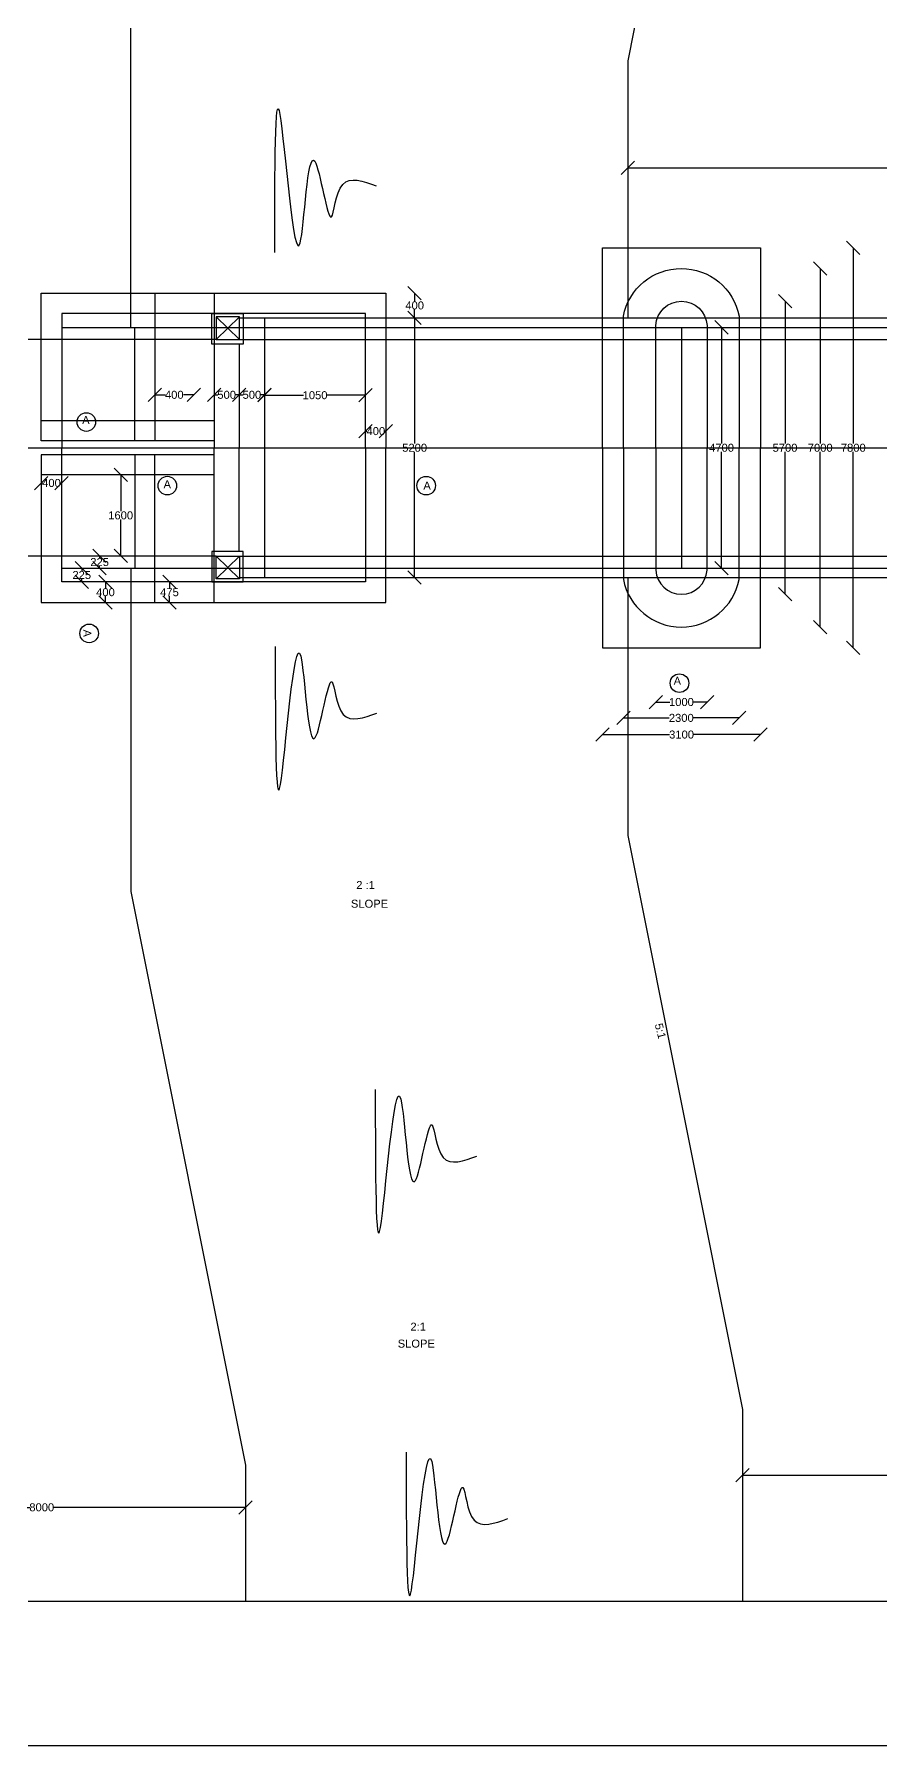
# Model space of a CAD drawing. Header units: inches. Extents: x 6.6 to 40.8, y 2.4 to 25.
# Drawn here: x 14.12 to 20.47, y 2.45 to 15.28 of the extents above; entities that cross this region are included whole.
import ezdxf

# ---------------------------------------------------------------- set-up
doc = ezdxf.new("R2010")
doc.units = ezdxf.units.IN
doc.header["$MEASUREMENT"] = 0
doc.layers.add('DIMENSION', color=7, linetype='Continuous', plot=False)
doc.styles.get("Standard").update_dxf_attribs({"font": 'arial.ttf', "height": 0.06})
doc.dimstyles.get("Standard").update_dxf_attribs({"dimtxt": 0.06, "dimasz": 0.1, "dimexe": 0, "dimexo": 0, "dimgap": 0, "dimtad": 0, "dimtih": 1, "dimtoh": 1, "dimdec": 4, "dimzin": 0, "dimdsep": 46, "dimtxsty": 'Standard', "dimblk": 'OBLIQUE', "dimcen": 0.09, "dimse1": 1, "dimse2": 1, "dimadec": 0, "dimazin": 0, "dimtfac": 1, "dimtdec": 4, "dimtofl": 0, "dimtmove": 0, "dimatfit": 0, "dimfxl": 1, "dimtolj": 1, "dimtzin": 0, "dimarcsym": 2})

# ---------------------------------------------------------------- blocks, each defined once
blk = doc.blocks.new('_Oblique')
at = {"color": 0, "linetype": 'ByBlock', "lineweight": -2}
blk.add_line((-0.5, -0.5), (0.5, 0.5), dxfattribs=at)
blk = doc.blocks.new('*D35')
at = {"layer": 'Defpoints', "color": 0, "transparency": 16777216}
for p in [(12.645, 4.236), (15.702, 4.24), (15.702, 4.236)]:
    blk.add_point(p, dxfattribs=at)
at = {"layer": 'DIMENSION', "color": 0, "lineweight": -2, "transparency": 16777216}
for p, q in [((12.645, 4.24), (14.084, 4.24)), ((15.702, 4.24), (14.263, 4.24))]:
    blk.add_line(p, q, dxfattribs=at)
at = {"layer": 'DIMENSION', "color": 0, "lineweight": -2, "transparency": 16777216, "xscale": 0.1, "yscale": 0.1, "zscale": 0.1, "rotation": 180}
blk.add_blockref('_Oblique', (12.645, 4.24), dxfattribs=at)
at = {"layer": 'DIMENSION', "color": 0, "lineweight": -2, "transparency": 16777216, "xscale": 0.1, "yscale": 0.1, "zscale": 0.1}
blk.add_blockref('_Oblique', (15.702, 4.24), dxfattribs=at)
at = {"layer": 'DIMENSION', "color": 0, "transparency": 16777216, "insert": (14.174, 4.24), "char_height": 0.06, "attachment_point": 5}
blk.add_mtext('\\A1;8000', dxfattribs=at)
blk = doc.blocks.new('*D36')
at = {"layer": 'Defpoints', "color": 0, "transparency": 16777216}
for p in [(19.429, 4.491), (25.123, 4.491), (25.123, 4.48)]:
    blk.add_point(p, dxfattribs=at)
at = {"layer": 'DIMENSION', "color": 0, "lineweight": -2, "transparency": 16777216}
for p, q in [((19.429, 4.48), (22.166, 4.48)), ((25.123, 4.48), (22.386, 4.48))]:
    blk.add_line(p, q, dxfattribs=at)
at = {"layer": 'DIMENSION', "color": 0, "lineweight": -2, "transparency": 16777216, "xscale": 0.1, "yscale": 0.1, "zscale": 0.1, "rotation": 180}
blk.add_blockref('_Oblique', (19.429, 4.48), dxfattribs=at)
at = {"layer": 'DIMENSION', "color": 0, "lineweight": -2, "transparency": 16777216, "xscale": 0.1, "yscale": 0.1, "zscale": 0.1}
blk.add_blockref('_Oblique', (25.123, 4.48), dxfattribs=at)
at = {"layer": 'DIMENSION', "color": 0, "transparency": 16777216, "insert": (22.276, 4.48), "char_height": 0.06, "attachment_point": 5}
blk.add_mtext('\\A1;15000', dxfattribs=at)
blk = doc.blocks.new('*D43')
at = {"layer": 'Defpoints', "color": 0, "transparency": 16777216}
for p in [(14.17, 11.876), (14.323, 11.919), (14.323, 11.876)]:
    blk.add_point(p, dxfattribs=at)
at = {"layer": 'DIMENSION', "color": 0, "lineweight": -2, "transparency": 16777216}
for p, q in [((14.17, 11.919), (14.179, 11.919)), ((14.323, 11.919), (14.314, 11.919))]:
    blk.add_line(p, q, dxfattribs=at)
at = {"layer": 'DIMENSION', "color": 0, "lineweight": -2, "transparency": 16777216, "xscale": 0.1, "yscale": 0.1, "zscale": 0.1, "rotation": 180}
blk.add_blockref('_Oblique', (14.17, 11.919), dxfattribs=at)
at = {"layer": 'DIMENSION', "color": 0, "lineweight": -2, "transparency": 16777216, "xscale": 0.1, "yscale": 0.1, "zscale": 0.1}
blk.add_blockref('_Oblique', (14.323, 11.919), dxfattribs=at)
at = {"layer": 'DIMENSION', "color": 0, "transparency": 16777216, "insert": (14.247, 11.919), "char_height": 0.06, "attachment_point": 5}
blk.add_mtext('\\A1;400', dxfattribs=at)
blk = doc.blocks.new('*D44')
at = {"layer": 'Defpoints', "color": 0, "transparency": 16777216}
for p in [(14.789, 11.98), (14.766, 11.372), (14.789, 11.372)]:
    blk.add_point(p, dxfattribs=at)
at = {"layer": 'DIMENSION', "color": 0, "lineweight": -2, "transparency": 16777216}
for p, q in [((14.766, 11.98), (14.766, 11.707)), ((14.766, 11.372), (14.766, 11.645))]:
    blk.add_line(p, q, dxfattribs=at)
at = {"layer": 'DIMENSION', "color": 0, "lineweight": -2, "transparency": 16777216, "xscale": 0.1, "yscale": 0.1, "zscale": 0.1}
for p, rotation in [((14.766, 11.98), 90), ((14.766, 11.372), 270)]:
    blk.add_blockref('_Oblique', p, dxfattribs=dict(at, rotation=rotation))
at = {"layer": 'DIMENSION', "color": 0, "transparency": 16777216, "insert": (14.766, 11.676), "char_height": 0.06, "attachment_point": 5}
blk.add_mtext('\\A1;1600', dxfattribs=at)
blk = doc.blocks.new('*D45')
at = {"layer": 'Defpoints', "color": 0, "transparency": 16777216}
for p in [(14.608, 11.372), (14.608, 11.28), (14.608, 11.28)]:
    blk.add_point(p, dxfattribs=at)
at = {"layer": 'DIMENSION', "color": 0, "lineweight": -2, "transparency": 16777216}
for p, q in [((14.608, 11.372), (14.608, 11.357)), ((14.608, 11.28), (14.608, 11.295))]:
    blk.add_line(p, q, dxfattribs=at)
at = {"layer": 'DIMENSION', "color": 0, "lineweight": -2, "transparency": 16777216, "xscale": 0.1, "yscale": 0.1, "zscale": 0.1}
for p, rotation in [((14.608, 11.372), 90), ((14.608, 11.28), 270)]:
    blk.add_blockref('_Oblique', p, dxfattribs=dict(at, rotation=rotation))
at = {"layer": 'DIMENSION', "color": 0, "transparency": 16777216, "insert": (14.608, 11.326), "char_height": 0.06, "attachment_point": 5}
blk.add_mtext('\\A1;225', dxfattribs=at)
blk = doc.blocks.new('*D46')
at = {"layer": 'Defpoints', "color": 0, "transparency": 16777216}
for p in [(14.474, 11.28), (14.474, 11.28), (14.474, 11.177)]:
    blk.add_point(p, dxfattribs=at)
at = {"layer": 'DIMENSION', "color": 0, "lineweight": -2, "transparency": 16777216}
for p, q in [((14.474, 11.28), (14.474, 11.259)), ((14.474, 11.177), (14.474, 11.198))]:
    blk.add_line(p, q, dxfattribs=at)
at = {"layer": 'DIMENSION', "color": 0, "lineweight": -2, "transparency": 16777216, "xscale": 0.1, "yscale": 0.1, "zscale": 0.1}
for p, rotation in [((14.474, 11.28), 90), ((14.474, 11.177), 270)]:
    blk.add_blockref('_Oblique', p, dxfattribs=dict(at, rotation=rotation))
at = {"layer": 'DIMENSION', "color": 0, "transparency": 16777216, "insert": (14.474, 11.229), "char_height": 0.06, "attachment_point": 5}
blk.add_mtext('\\A1;225', dxfattribs=at)
blk = doc.blocks.new('*D47')
at = {"layer": 'Defpoints', "color": 0, "transparency": 16777216}
for p in [(14.841, 11.177), (14.652, 11.023), (14.841, 11.023)]:
    blk.add_point(p, dxfattribs=at)
at = {"layer": 'DIMENSION', "color": 0, "lineweight": -2, "transparency": 16777216}
for p, q in [((14.652, 11.177), (14.652, 11.131)), ((14.652, 11.023), (14.652, 11.07))]:
    blk.add_line(p, q, dxfattribs=at)
at = {"layer": 'DIMENSION', "color": 0, "lineweight": -2, "transparency": 16777216, "xscale": 0.1, "yscale": 0.1, "zscale": 0.1}
for p, rotation in [((14.652, 11.177), 90), ((14.652, 11.023), 270)]:
    blk.add_blockref('_Oblique', p, dxfattribs=dict(at, rotation=rotation))
at = {"layer": 'DIMENSION', "color": 0, "transparency": 16777216, "insert": (14.652, 11.1), "char_height": 0.06, "attachment_point": 5}
blk.add_mtext('\\A1;400', dxfattribs=at)
blk = doc.blocks.new('*D48')
at = {"layer": 'Defpoints', "color": 0, "transparency": 16777216}
for p in [(15.022, 11.177), (15.022, 11.023), (15.132, 11.023)]:
    blk.add_point(p, dxfattribs=at)
at = {"layer": 'DIMENSION', "color": 0, "lineweight": -2, "transparency": 16777216}
for p, q in [((15.132, 11.177), (15.132, 11.131)), ((15.132, 11.023), (15.132, 11.07))]:
    blk.add_line(p, q, dxfattribs=at)
at = {"layer": 'DIMENSION', "color": 0, "lineweight": -2, "transparency": 16777216, "xscale": 0.1, "yscale": 0.1, "zscale": 0.1}
for p, rotation in [((15.132, 11.177), 90), ((15.132, 11.023), 270)]:
    blk.add_blockref('_Oblique', p, dxfattribs=dict(at, rotation=rotation))
at = {"layer": 'DIMENSION', "color": 0, "transparency": 16777216, "insert": (15.132, 11.1), "char_height": 0.06, "attachment_point": 5}
blk.add_mtext('\\A1;475', dxfattribs=at)
blk = doc.blocks.new('*D49')
at = {"layer": 'Defpoints', "color": 0, "transparency": 16777216}
for p in [(15.315, 12.58), (15.022, 12.534), (15.315, 12.534)]:
    blk.add_point(p, dxfattribs=at)
at = {"layer": 'DIMENSION', "color": 0, "lineweight": -2, "transparency": 16777216}
for p, q in [((15.022, 12.58), (15.101, 12.58)), ((15.315, 12.58), (15.236, 12.58))]:
    blk.add_line(p, q, dxfattribs=at)
at = {"layer": 'DIMENSION', "color": 0, "lineweight": -2, "transparency": 16777216, "xscale": 0.1, "yscale": 0.1, "zscale": 0.1, "rotation": 180}
blk.add_blockref('_Oblique', (15.022, 12.58), dxfattribs=at)
at = {"layer": 'DIMENSION', "color": 0, "lineweight": -2, "transparency": 16777216, "xscale": 0.1, "yscale": 0.1, "zscale": 0.1}
blk.add_blockref('_Oblique', (15.315, 12.58), dxfattribs=at)
at = {"layer": 'DIMENSION', "color": 0, "transparency": 16777216, "insert": (15.168, 12.58), "char_height": 0.06, "attachment_point": 5}
blk.add_mtext('\\A1;400', dxfattribs=at)
blk = doc.blocks.new('*D50')
at = {"layer": 'Defpoints', "color": 0, "transparency": 16777216}
for p in [(15.468, 12.58), (15.655, 12.58), (15.655, 12.58)]:
    blk.add_point(p, dxfattribs=at)
at = {"layer": 'DIMENSION', "color": 0, "lineweight": -2, "transparency": 16777216}
for p, q in [((15.468, 12.58), (15.495, 12.58)), ((15.655, 12.58), (15.627, 12.58))]:
    blk.add_line(p, q, dxfattribs=at)
at = {"layer": 'DIMENSION', "color": 0, "lineweight": -2, "transparency": 16777216, "xscale": 0.1, "yscale": 0.1, "zscale": 0.1, "rotation": 180}
blk.add_blockref('_Oblique', (15.468, 12.58), dxfattribs=at)
at = {"layer": 'DIMENSION', "color": 0, "lineweight": -2, "transparency": 16777216, "xscale": 0.1, "yscale": 0.1, "zscale": 0.1}
blk.add_blockref('_Oblique', (15.655, 12.58), dxfattribs=at)
at = {"layer": 'DIMENSION', "color": 0, "transparency": 16777216, "insert": (15.561, 12.58), "char_height": 0.06, "attachment_point": 5}
blk.add_mtext('\\A1;500', dxfattribs=at)
blk = doc.blocks.new('*D51')
at = {"layer": 'Defpoints', "color": 0, "transparency": 16777216}
for p in [(15.655, 12.58), (15.845, 12.58), (15.845, 12.58)]:
    blk.add_point(p, dxfattribs=at)
at = {"layer": 'DIMENSION', "color": 0, "lineweight": -2, "transparency": 16777216}
for p, q in [((15.655, 12.58), (15.684, 12.58)), ((15.845, 12.58), (15.816, 12.58))]:
    blk.add_line(p, q, dxfattribs=at)
at = {"layer": 'DIMENSION', "color": 0, "lineweight": -2, "transparency": 16777216, "xscale": 0.1, "yscale": 0.1, "zscale": 0.1, "rotation": 180}
blk.add_blockref('_Oblique', (15.655, 12.58), dxfattribs=at)
at = {"layer": 'DIMENSION', "color": 0, "lineweight": -2, "transparency": 16777216, "xscale": 0.1, "yscale": 0.1, "zscale": 0.1}
blk.add_blockref('_Oblique', (15.845, 12.58), dxfattribs=at)
at = {"layer": 'DIMENSION', "color": 0, "transparency": 16777216, "insert": (15.75, 12.58), "char_height": 0.06, "attachment_point": 5}
blk.add_mtext('\\A1;500', dxfattribs=at)
blk = doc.blocks.new('*D52')
at = {"layer": 'Defpoints', "color": 0, "transparency": 16777216}
for p in [(15.845, 12.58), (16.603, 12.58), (16.603, 12.577)]:
    blk.add_point(p, dxfattribs=at)
at = {"layer": 'DIMENSION', "color": 0, "lineweight": -2, "transparency": 16777216}
for p, q in [((15.845, 12.577), (16.138, 12.577)), ((16.603, 12.577), (16.311, 12.577))]:
    blk.add_line(p, q, dxfattribs=at)
at = {"layer": 'DIMENSION', "color": 0, "lineweight": -2, "transparency": 16777216, "xscale": 0.1, "yscale": 0.1, "zscale": 0.1, "rotation": 180}
blk.add_blockref('_Oblique', (15.845, 12.577), dxfattribs=at)
at = {"layer": 'DIMENSION', "color": 0, "lineweight": -2, "transparency": 16777216, "xscale": 0.1, "yscale": 0.1, "zscale": 0.1}
blk.add_blockref('_Oblique', (16.603, 12.577), dxfattribs=at)
at = {"layer": 'DIMENSION', "color": 0, "transparency": 16777216, "insert": (16.224, 12.577), "char_height": 0.06, "attachment_point": 5}
blk.add_mtext('\\A1;1050', dxfattribs=at)
blk = doc.blocks.new('*D53')
at = {"layer": 'Defpoints', "color": 0, "transparency": 16777216}
for p in [(16.603, 12.308), (16.756, 12.308), (16.756, 12.308)]:
    blk.add_point(p, dxfattribs=at)
at = {"layer": 'DIMENSION', "color": 0, "lineweight": -2, "transparency": 16777216}
for p, q in [((16.603, 12.308), (16.612, 12.308)), ((16.756, 12.308), (16.747, 12.308))]:
    blk.add_line(p, q, dxfattribs=at)
at = {"layer": 'DIMENSION', "color": 0, "lineweight": -2, "transparency": 16777216, "xscale": 0.1, "yscale": 0.1, "zscale": 0.1, "rotation": 180}
blk.add_blockref('_Oblique', (16.603, 12.308), dxfattribs=at)
at = {"layer": 'DIMENSION', "color": 0, "lineweight": -2, "transparency": 16777216, "xscale": 0.1, "yscale": 0.1, "zscale": 0.1}
blk.add_blockref('_Oblique', (16.756, 12.308), dxfattribs=at)
at = {"layer": 'DIMENSION', "color": 0, "transparency": 16777216, "insert": (16.68, 12.308), "char_height": 0.06, "attachment_point": 5}
blk.add_mtext('\\A1;400', dxfattribs=at)
blk = doc.blocks.new('*D54')
at = {"layer": 'Defpoints', "color": 0, "transparency": 16777216}
for p in [(16.973, 13.157), (16.971, 11.21), (16.973, 11.21)]:
    blk.add_point(p, dxfattribs=at)
at = {"layer": 'DIMENSION', "color": 0, "lineweight": -2, "transparency": 16777216}
for p, q in [((16.971, 13.157), (16.971, 12.214)), ((16.971, 11.21), (16.971, 12.153))]:
    blk.add_line(p, q, dxfattribs=at)
at = {"layer": 'DIMENSION', "color": 0, "lineweight": -2, "transparency": 16777216, "xscale": 0.1, "yscale": 0.1, "zscale": 0.1}
for p, rotation in [((16.971, 13.157), 90), ((16.971, 11.21), 270)]:
    blk.add_blockref('_Oblique', p, dxfattribs=dict(at, rotation=rotation))
at = {"layer": 'DIMENSION', "color": 0, "transparency": 16777216, "insert": (16.971, 12.183), "char_height": 0.06, "attachment_point": 5}
blk.add_mtext('\\A1;5200', dxfattribs=at)
blk = doc.blocks.new('*D55')
at = {"layer": 'Defpoints', "color": 0, "transparency": 16777216}
for p in [(16.756, 13.343), (16.756, 13.157), (16.971, 13.157)]:
    blk.add_point(p, dxfattribs=at)
at = {"layer": 'DIMENSION', "color": 0, "lineweight": -2, "transparency": 16777216}
for p, q in [((16.971, 13.343), (16.971, 13.281)), ((16.971, 13.157), (16.971, 13.219))]:
    blk.add_line(p, q, dxfattribs=at)
at = {"layer": 'DIMENSION', "color": 0, "lineweight": -2, "transparency": 16777216, "xscale": 0.1, "yscale": 0.1, "zscale": 0.1}
for p, rotation in [((16.971, 13.343), 90), ((16.971, 13.157), 270)]:
    blk.add_blockref('_Oblique', p, dxfattribs=dict(at, rotation=rotation))
at = {"layer": 'DIMENSION', "color": 0, "transparency": 16777216, "insert": (16.971, 13.25), "char_height": 0.06, "attachment_point": 5}
blk.add_mtext('\\A1;400', dxfattribs=at)
blk = doc.blocks.new('*D56')
at = {"layer": 'Defpoints', "color": 0, "transparency": 16777216}
for p in [(19.261, 13.086), (19.261, 11.28), (19.273, 11.28)]:
    blk.add_point(p, dxfattribs=at)
at = {"layer": 'DIMENSION', "color": 0, "lineweight": -2, "transparency": 16777216}
for p, q in [((19.273, 13.086), (19.273, 12.214)), ((19.273, 11.28), (19.273, 12.153))]:
    blk.add_line(p, q, dxfattribs=at)
at = {"layer": 'DIMENSION', "color": 0, "lineweight": -2, "transparency": 16777216, "xscale": 0.1, "yscale": 0.1, "zscale": 0.1}
for p, rotation in [((19.273, 13.086), 90), ((19.273, 11.28), 270)]:
    blk.add_blockref('_Oblique', p, dxfattribs=dict(at, rotation=rotation))
at = {"layer": 'DIMENSION', "color": 0, "transparency": 16777216, "insert": (19.273, 12.183), "char_height": 0.06, "attachment_point": 5}
blk.add_mtext('\\A1;4700', dxfattribs=at)
blk = doc.blocks.new('*D57')
at = {"layer": 'Defpoints', "color": 0, "transparency": 16777216}
for p in [(18.972, 13.281), (18.972, 11.085), (19.749, 11.085)]:
    blk.add_point(p, dxfattribs=at)
at = {"layer": 'DIMENSION', "color": 0, "lineweight": -2, "transparency": 16777216}
for p, q in [((19.749, 13.281), (19.749, 12.214)), ((19.749, 11.085), (19.749, 12.153))]:
    blk.add_line(p, q, dxfattribs=at)
at = {"layer": 'DIMENSION', "color": 0, "lineweight": -2, "transparency": 16777216, "xscale": 0.1, "yscale": 0.1, "zscale": 0.1}
for p, rotation in [((19.749, 13.281), 90), ((19.749, 11.085), 270)]:
    blk.add_blockref('_Oblique', p, dxfattribs=dict(at, rotation=rotation))
at = {"layer": 'DIMENSION', "color": 0, "transparency": 16777216, "insert": (19.749, 12.183), "char_height": 0.06, "attachment_point": 5}
blk.add_mtext('\\A1;5700', dxfattribs=at)
blk = doc.blocks.new('*D58')
at = {"layer": 'Defpoints', "color": 0, "transparency": 16777216}
for p in [(18.971, 13.527), (18.971, 10.839), (20.013, 10.839)]:
    blk.add_point(p, dxfattribs=at)
at = {"layer": 'DIMENSION', "color": 0, "lineweight": -2, "transparency": 16777216}
for p, q in [((20.013, 13.527), (20.013, 12.214)), ((20.013, 10.839), (20.013, 12.153))]:
    blk.add_line(p, q, dxfattribs=at)
at = {"layer": 'DIMENSION', "color": 0, "lineweight": -2, "transparency": 16777216, "xscale": 0.1, "yscale": 0.1, "zscale": 0.1}
for p, rotation in [((20.013, 13.527), 90), ((20.013, 10.839), 270)]:
    blk.add_blockref('_Oblique', p, dxfattribs=dict(at, rotation=rotation))
at = {"layer": 'DIMENSION', "color": 0, "transparency": 16777216, "insert": (20.013, 12.183), "char_height": 0.06, "attachment_point": 5}
blk.add_mtext('\\A1;7000', dxfattribs=at)
blk = doc.blocks.new('*D59')
at = {"layer": 'Defpoints', "color": 0, "transparency": 16777216}
for p in [(18.973, 13.683), (18.973, 10.684), (20.261, 10.684)]:
    blk.add_point(p, dxfattribs=at)
at = {"layer": 'DIMENSION', "color": 0, "lineweight": -2, "transparency": 16777216}
for p, q in [((20.261, 13.683), (20.261, 12.214)), ((20.261, 10.684), (20.261, 12.153))]:
    blk.add_line(p, q, dxfattribs=at)
at = {"layer": 'DIMENSION', "color": 0, "lineweight": -2, "transparency": 16777216, "xscale": 0.1, "yscale": 0.1, "zscale": 0.1}
for p, rotation in [((20.261, 13.683), 90), ((20.261, 10.684), 270)]:
    blk.add_blockref('_Oblique', p, dxfattribs=dict(at, rotation=rotation))
at = {"layer": 'DIMENSION', "color": 0, "transparency": 16777216, "insert": (20.261, 12.183), "char_height": 0.06, "attachment_point": 5}
blk.add_mtext('\\A1;7800', dxfattribs=at)
blk = doc.blocks.new('*D76')
at = {"layer": 'Defpoints', "color": 0, "transparency": 16777216}
for p in [(18.78, 11.28), (19.164, 11.28), (19.164, 10.277)]:
    blk.add_point(p, dxfattribs=at)
at = {"layer": 'DIMENSION', "color": 0, "lineweight": -2, "transparency": 16777216}
for p, q in [((18.78, 10.277), (18.886, 10.277)), ((19.164, 10.277), (19.059, 10.277))]:
    blk.add_line(p, q, dxfattribs=at)
at = {"layer": 'DIMENSION', "color": 0, "lineweight": -2, "transparency": 16777216, "xscale": 0.1, "yscale": 0.1, "zscale": 0.1, "rotation": 180}
blk.add_blockref('_Oblique', (18.78, 10.277), dxfattribs=at)
at = {"layer": 'DIMENSION', "color": 0, "lineweight": -2, "transparency": 16777216, "xscale": 0.1, "yscale": 0.1, "zscale": 0.1}
blk.add_blockref('_Oblique', (19.164, 10.277), dxfattribs=at)
at = {"layer": 'DIMENSION', "color": 0, "transparency": 16777216, "insert": (18.972, 10.277), "char_height": 0.06, "attachment_point": 5}
blk.add_mtext('\\A1;1000', dxfattribs=at)
blk = doc.blocks.new('*D77')
at = {"layer": 'Defpoints', "color": 0, "transparency": 16777216}
for p in [(18.537, 11.21), (19.405, 11.21), (19.405, 10.158)]:
    blk.add_point(p, dxfattribs=at)
at = {"layer": 'DIMENSION', "color": 0, "lineweight": -2, "transparency": 16777216}
for p, q in [((18.537, 10.158), (18.881, 10.158)), ((19.405, 10.158), (19.061, 10.158))]:
    blk.add_line(p, q, dxfattribs=at)
at = {"layer": 'DIMENSION', "color": 0, "lineweight": -2, "transparency": 16777216, "xscale": 0.1, "yscale": 0.1, "zscale": 0.1, "rotation": 180}
blk.add_blockref('_Oblique', (18.537, 10.158), dxfattribs=at)
at = {"layer": 'DIMENSION', "color": 0, "lineweight": -2, "transparency": 16777216, "xscale": 0.1, "yscale": 0.1, "zscale": 0.1}
blk.add_blockref('_Oblique', (19.405, 10.158), dxfattribs=at)
at = {"layer": 'DIMENSION', "color": 0, "transparency": 16777216, "insert": (18.971, 10.158), "char_height": 0.06, "attachment_point": 5}
blk.add_mtext('\\A1;2300', dxfattribs=at)
blk = doc.blocks.new('*D78')
at = {"layer": 'Defpoints', "color": 0, "transparency": 16777216}
for p in [(18.381, 10.684), (19.565, 10.684), (19.565, 10.033)]:
    blk.add_point(p, dxfattribs=at)
at = {"layer": 'DIMENSION', "color": 0, "lineweight": -2, "transparency": 16777216}
for p, q in [((18.381, 10.033), (18.883, 10.033)), ((19.565, 10.033), (19.062, 10.033))]:
    blk.add_line(p, q, dxfattribs=at)
at = {"layer": 'DIMENSION', "color": 0, "lineweight": -2, "transparency": 16777216, "xscale": 0.1, "yscale": 0.1, "zscale": 0.1, "rotation": 180}
blk.add_blockref('_Oblique', (18.381, 10.033), dxfattribs=at)
at = {"layer": 'DIMENSION', "color": 0, "lineweight": -2, "transparency": 16777216, "xscale": 0.1, "yscale": 0.1, "zscale": 0.1}
blk.add_blockref('_Oblique', (19.565, 10.033), dxfattribs=at)
at = {"layer": 'DIMENSION', "color": 0, "transparency": 16777216, "insert": (18.973, 10.033), "char_height": 0.06, "attachment_point": 5}
blk.add_mtext('\\A1;3100', dxfattribs=at)
blk = doc.blocks.new('*D84')
at = {"layer": 'Defpoints', "color": 0, "transparency": 16777216}
for p in [(25.981, 14.282), (18.571, 14.12), (25.981, 14.12)]:
    blk.add_point(p, dxfattribs=at)
at = {"layer": 'DIMENSION', "color": 0, "lineweight": -2, "transparency": 16777216}
for p, q in [((18.571, 14.282), (21.617, 14.282)), ((25.981, 14.282), (22.935, 14.282))]:
    blk.add_line(p, q, dxfattribs=at)
at = {"layer": 'DIMENSION', "color": 0, "lineweight": -2, "transparency": 16777216, "xscale": 0.1, "yscale": 0.1, "zscale": 0.1, "rotation": 180}
blk.add_blockref('_Oblique', (18.571, 14.282), dxfattribs=at)
at = {"layer": 'DIMENSION', "color": 0, "lineweight": -2, "transparency": 16777216, "xscale": 0.1, "yscale": 0.1, "zscale": 0.1}
blk.add_blockref('_Oblique', (25.981, 14.282), dxfattribs=at)
at = {"layer": 'DIMENSION', "color": 0, "transparency": 16777216, "insert": (22.276, 14.282), "char_height": 0.06, "attachment_point": 5}
blk.add_mtext('\\A1;(ENCREASED BED WIDTH )19500', dxfattribs=at)

msp = doc.modelspace()

# ---------------------------------------------------------------- linework, layer by layer
at = {"color": 0}
for points in [[(8.71823, 24.96144), (40.28462, 24.96144), (40.28462, 2.45264), (8.71823, 2.45264)], [(15.44913, 13.18914), (15.68498, 13.18914), (15.68498, 12.96053), (15.44913, 12.96053)], [(15.65794, 13.16498), (15.48121, 13.16498), (15.48121, 12.99457), (15.65794, 12.99457)], [(15.44913, 11.17722), (15.68498, 11.17722), (15.68498, 11.40582), (15.44913, 11.40582)], [(15.65794, 11.20137), (15.48121, 11.20137), (15.48121, 11.37179), (15.65794, 11.37179)]]:
    msp.add_lwpolyline(points, close=True, dxfattribs=at)
for points in [[(14.84268, 13.08597), (14.84268, 15.48549), (15.69691, 19.80728), (15.69691, 20.83158)], [(18.57135, 13.15679), (18.57135, 15.08372), (19.42425, 19.3943), (19.42425, 20.83158)], [(18.38055, 12.18318), (18.38055, 13.68258), (19.56506, 13.68258), (19.56506, 12.18318)], [(15.46849, 12.23518), (14.17032, 12.23518), (14.17032, 13.34312), (16.75594, 13.34312), (16.75594, 12.18318)], [(15.02187, 13.34312), (15.02187, 12.23518)], [(15.4676, 13.34312), (15.4676, 12.18318)], [(16.60324, 12.18318), (16.60324, 13.18914), (14.32343, 13.18914), (14.32343, 12.18318)], [(15.48121, 13.16498), (15.65794, 12.99457)], [(15.65794, 13.16498), (15.48121, 12.99457)], [(15.65794, 13.15679), (22.276, 13.15679)], [(15.84527, 13.15679), (15.84527, 11.20956)], [(14.17032, 12.99457), (9.09119, 12.99457)], [(15.48121, 12.99457), (14.17032, 12.99457)], [(14.32343, 13.08597), (22.276, 13.08597)], [(14.87289, 12.23518), (14.87289, 13.08597)], [(15.65459, 12.96053), (15.65459, 12.18318)], [(15.65794, 12.99457), (22.276, 12.99457)], [(18.97192, 13.08597), (18.97192, 12.18318)], [(15.4676, 12.3862), (14.17032, 12.3862)], [(8.89968, 12.18318), (22.276, 12.18318)], [(15.46849, 12.13118), (14.17032, 12.13118), (14.17032, 11.02323), (16.75594, 11.02323), (16.75594, 12.18318)], [(16.60324, 12.18318), (16.60324, 11.17722), (14.32343, 11.17722), (14.32343, 12.18318)], [(14.87289, 12.13118), (14.87289, 11.28038)], [(15.02187, 11.02323), (15.02187, 12.13118)], [(15.4676, 11.02323), (15.4676, 12.18318)], [(15.65459, 11.40582), (15.65459, 12.18318)], [(18.38055, 12.18318), (18.38055, 10.68377), (19.56506, 10.68377), (19.56506, 12.18318)], [(18.97192, 12.18318), (18.97192, 11.28038)], [(15.4676, 11.98015), (14.17032, 11.98015)], [(14.17032, 11.37179), (11.78088, 11.37179)], [(15.48121, 11.37179), (14.17032, 11.37179)], [(15.48121, 11.20137), (15.65794, 11.37179)], [(15.65794, 11.20137), (15.48121, 11.37179)], [(15.65794, 11.37179), (22.276, 11.37179)], [(14.32343, 11.28038), (22.276, 11.28038)], [(14.84123, 11.28038), (14.84123, 8.85716), (15.70201, 4.55495), (15.70201, 3.53551)], [(15.65794, 11.20956), (22.276, 11.20956)], [(18.5712, 11.20956), (18.5712, 9.27588), (19.42942, 4.97328), (19.42942, 3.53551)], [(9.09239, 3.53551), (22.276, 3.53551)]]:
    msp.add_lwpolyline(points, dxfattribs=at)
for points in [[(18.53678, 12.18318), (18.53678, 13.16965, -0.82412008), (19.40515, 13.16965), (19.40515, 12.18318)], [(18.7804, 12.18318), (18.7804, 13.10034, -0.94428762), (19.16404, 13.10034), (19.16404, 12.18318)], [(18.53678, 12.18318), (18.53678, 11.1967, 0.82412008), (19.40515, 11.1967), (19.40515, 12.18318)], [(18.7804, 12.18318), (18.7804, 11.26601, 0.94428762), (19.16404, 11.26601), (19.16404, 12.18318)]]:
    msp.add_lwpolyline(points, format="xyb", dxfattribs=at)
for points in [[(15.92123, 13.64767), (15.96033, 14.68181), (16.11257, 13.71888), (16.22194, 14.33067), (16.34731, 13.91348), (16.43133, 14.15739), (16.6834, 14.14673)], [(15.92512, 10.69315), (15.96422, 9.65901), (16.11646, 10.62194), (16.22582, 10.01015), (16.35119, 10.42734), (16.43522, 10.18342), (16.68729, 10.19409)], [(16.67549, 7.37211), (16.7146, 6.33797), (16.86684, 7.3009), (16.9762, 6.68912), (17.10157, 7.1063), (17.1856, 6.86239), (17.43767, 6.87305)], [(16.90729, 4.65446), (16.94639, 3.62033), (17.09863, 4.58326), (17.208, 3.97147), (17.33337, 4.38866), (17.41739, 4.14474), (17.66947, 4.15541)]]:
    msp.add_spline(points, degree=3, dxfattribs=at)
at = {"layer": 'DIMENSION', "color": 0}
for centre in [(14.50808, 12.37605), (15.11598, 11.89933), (17.05728, 11.89908), (14.52941, 10.79161), (18.95713, 10.41845)]:
    msp.add_circle(centre, 0.06973, dxfattribs=at)

# ---------------------------------------------------------------- texts
at = {"color": 0}
for s, p in [('A', (14.47711, 12.36069)), ('A', (15.08732, 11.87949)), ('A', (17.03621, 11.86946)), ('A', (18.91347, 10.40605)), ('2 :1', (16.53289, 8.87537)), ('SLOPE', (16.49277, 8.73511)), ('2:1', (16.93919, 5.56426)), ('SLOPE ', (16.84349, 5.43745))]:
    msp.add_text(s, height=0.06, dxfattribs=at).set_placement(p)
msp.add_text('A', height=0.06, rotation=270, dxfattribs=at).set_placement((14.48474, 10.82067))
at = {"layer": 'DIMENSION', "color": 2}
msp.add_text('5:1', height=0.06, rotation=284.497034, dxfattribs=at).set_placement((18.77107, 7.85994))

# ---------------------------------------------------------------- dimensions: what is measured, and where the dimension line sits
at = {"layer": 'DIMENSION', "color": 0}
for base, p1, p2, text, picture, middle in [((25.98065, 14.2818), (18.57135, 14.12026), (25.98065, 14.12026), '(ENCREASED BED WIDTH )19500', '*D84', (22.276, 14.2818)), ((15.31508, 12.58035), (15.02187, 12.53445), (15.31508, 12.53445), '400', '*D49', (15.16848, 12.58035)), ((15.65459, 12.58035), (15.4676, 12.58035), (15.65459, 12.58035), '500', '*D50', (15.56109, 12.58035)), ((15.84527, 12.58035), (15.65459, 12.58035), (15.84527, 12.58035), '500', '*D51', (15.74993, 12.58035)), ((16.60324, 12.57691), (15.84527, 12.58035), (16.60324, 12.58035), '1050', '*D52', (16.22426, 12.57691)), ((16.75594, 12.30843), (16.60324, 12.30843), (16.75594, 12.30843), '400', '*D53', (16.67959, 12.30843)), ((14.32343, 11.91877), (14.17032, 11.87611), (14.32343, 11.87611), '400', '*D43', (14.24687, 11.91877)), ((19.40515, 10.15827), (18.53678, 11.20956), (19.40515, 11.20956), '2300', '*D77', (18.97097, 10.15827)), ((19.16404, 10.27666), (18.7804, 11.28038), (19.16404, 11.28038), '1000', '*D76', (18.97222, 10.27666)), ((19.56506, 10.03283), (18.38055, 10.68377), (19.56506, 10.68377), '3100', '*D78', (18.9728, 10.03283)), ((25.12258, 4.4796), (19.42942, 4.4906), (25.12258, 4.4906), '15000', '*D36', (22.276, 4.4796)), ((15.70201, 4.24047), (12.64507, 4.23623), (15.70201, 4.23623), '8000', '*D35', (14.17354, 4.24047))]:
    dim = msp.add_linear_dim(base=base, p1=p1, p2=p2, text=text, dimstyle='Standard', dxfattribs=at)
    dim.commit()
    dim.dimension.update_dxf_attribs({"geometry": picture, "text_midpoint": middle})
for base, p1, p2, text, picture, middle in [((20.26119, 10.68377), (18.9728, 13.68258), (18.9728, 10.68377), '7800', '*D59', (20.26119, 12.18318)), ((20.01307, 10.83888), (18.97097, 13.52747), (18.97097, 10.83888), '7000', '*D58', (20.01307, 12.18318)), ((16.97052, 13.15679), (16.75594, 13.34312), (16.75594, 13.15679), '400', '*D55', (16.97052, 13.24995)), ((19.74899, 11.08488), (18.97222, 13.28147), (18.97222, 11.08488), '5700', '*D57', (19.74899, 12.18318)), ((16.97052, 11.20956), (16.97296, 13.15679), (16.97296, 11.20956), '5200', '*D54', (16.97052, 12.18318)), ((19.27346, 11.28038), (19.26058, 13.08597), (19.26058, 11.28038), '4700', '*D56', (19.27346, 12.18318)), ((14.76587, 11.37179), (14.789, 11.98015), (14.789, 11.37179), '1600', '*D44', (14.76587, 11.67597)), ((14.6075, 11.28038), (14.6075, 11.37179), (14.6075, 11.28038), '225', '*D45', (14.6075, 11.32609)), ((14.47404, 11.28038), (14.47404, 11.17722), (14.47404, 11.28038), '225', '*D46', (14.47404, 11.2288)), ((14.65178, 11.02323), (14.84123, 11.17722), (14.84123, 11.02323), '400', '*D47', (14.65178, 11.10022)), ((15.13181, 11.02323), (15.02187, 11.17722), (15.02187, 11.02323), '475', '*D48', (15.13181, 11.10022))]:
    dim = msp.add_linear_dim(base=base, p1=p1, p2=p2, angle=90, text=text, dimstyle='Standard', dxfattribs=at)
    dim.commit()
    dim.dimension.update_dxf_attribs({"geometry": picture, "text_midpoint": middle})

doc.saveas('drawing.dxf')
